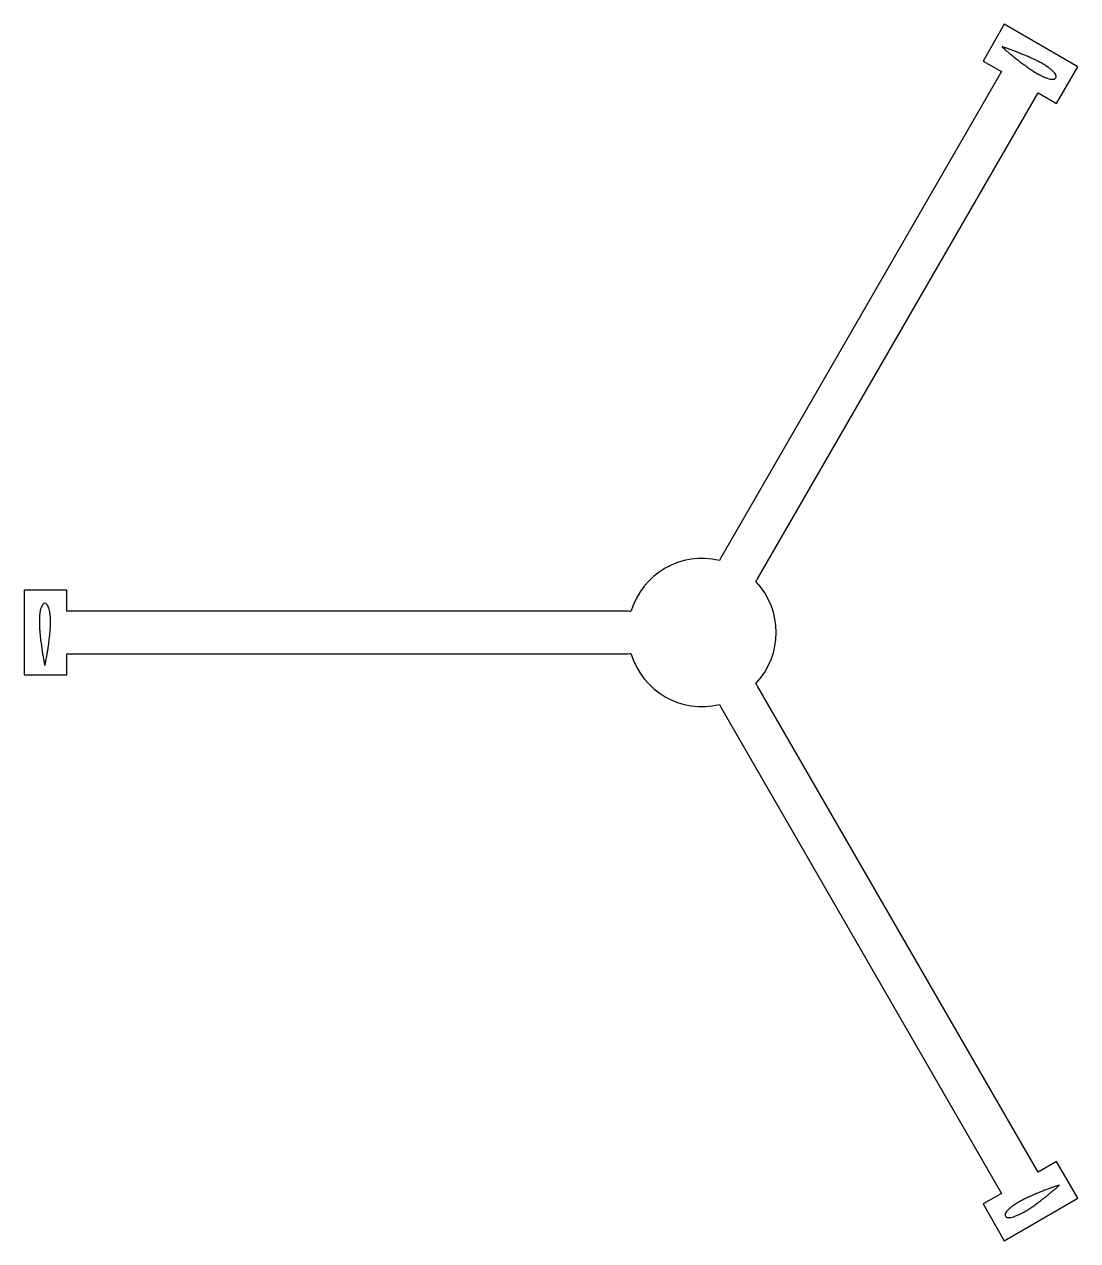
# Model space of a CAD drawing. Header units: millimetres. Extents: x -320 to 177, y -287 to 287.
import ezdxf

# ---------------------------------------------------------------- set-up
doc = ezdxf.new("R2010")
doc.units = ezdxf.units.MM

msp = doc.modelspace()

# ---------------------------------------------------------------- linework, layer by layer
at = {"color": 7, "linetype": 'Continuous', "lineweight": 25}
for p, q in [((142.68, 287.13), (132.68, 269.81)), ((177.32, 267.13), (142.68, 287.13)), ((141.34, 264.81), (8.84, 35.31)), ((132.68, 269.81), (141.34, 264.81)), ((167.32, 249.81), (177.32, 267.13)), ((26.16, 25.31), (158.66, 254.81)), ((158.66, 254.81), (167.32, 249.81)), ((-320, 20), (-320, -20)), ((-300, 20), (-320, 20)), ((-300, 10), (-300, 20)), ((-35, 10), (-300, 10)), ((-300, -10), (-35, -10)), ((-300, -20), (-300, -10)), ((-320, -20), (-300, -20)), ((158.66, -254.81), (26.16, -25.31)), ((8.84, -35.31), (141.34, -264.81)), ((167.32, -249.81), (158.66, -254.81)), ((177.32, -267.13), (167.32, -249.81)), ((141.34, -264.81), (132.68, -269.81)), ((132.68, -269.81), (142.68, -287.13)), ((142.68, -287.13), (177.32, -267.13))]:
    msp.add_line(p, q, dxfattribs=at)
for centre, radius, start, end in [((0, 0), 35, 76.42642, 163.57358), ((17.5, 30.31), 10, 150, 158.21321), ((17.5, 30.31), 10, 321.78679, 330), ((0, 0), 35, 316.42642, 43.57358), ((-35, 0), 10, 81.78679, 90), ((-35, 0), 10, 270, 278.21321), ((0, 0), 35, 196.42642, 283.57358), ((17.5, -30.31), 10, 30, 38.21321), ((17.5, -30.31), 10, 201.78679, 210)]:
    msp.add_arc(centre, radius, start, end, dxfattribs=at)
for points in [[(167.07, 261.82), (166.92, 261.57), (166.36, 261.21), (165.38, 261.15), (164.24, 261.29), (162.89, 261.67), (161.36, 262.27), (159.69, 263.07), (157.91, 264.06), (156.06, 265.2), (154.18, 266.46), (152.31, 267.79), (150.49, 269.14), (148.76, 270.48), (147.15, 271.77), (145.71, 272.96), (144.44, 274.01), (143.44, 274.9), (142.57, 275.58), (142.19, 276.1), (141.65, 276.3), (141.82, 276.6), (142.26, 276.23), (142.91, 276.16), (143.92, 275.74), (145.21, 275.34), (146.72, 274.68), (148.52, 274.15), (150.36, 273.21), (152.46, 272.56), (154.52, 271.61), (156.61, 270.67), (158.64, 269.67), (160.55, 268.64), (162.3, 267.59), (163.83, 266.54), (165.11, 265.52), (166.11, 264.54), (166.81, 263.62), (167.25, 262.75), (167.22, 262.08), (167.07, 261.82)], [(-310.28, 13.78), (-309.98, 13.78), (-309.39, 13.47), (-308.85, 12.65), (-308.41, 11.59), (-308.06, 10.23), (-307.81, 8.61), (-307.67, 6.76), (-307.63, 4.72), (-307.7, 2.55), (-307.85, 0.29), (-308.06, -1.99), (-308.33, -4.24), (-308.63, -6.41), (-308.93, -8.45), (-309.24, -10.29), (-309.52, -11.91), (-309.79, -13.23), (-309.94, -14.32), (-310.2, -14.91), (-310.11, -15.48), (-310.45, -15.48), (-310.36, -14.91), (-310.62, -14.32), (-310.76, -13.23), (-311.06, -11.91), (-311.23, -10.28), (-311.68, -8.46), (-311.79, -6.39), (-312.27, -4.25), (-312.48, -1.99), (-312.72, 0.29), (-312.86, 2.55), (-312.93, 4.72), (-312.89, 6.76), (-312.75, 8.61), (-312.5, 10.23), (-312.15, 11.59), (-311.71, 12.65), (-311.17, 13.47), (-310.58, 13.78), (-310.28, 13.78)], [(143.21, -275.6), (143.06, -275.34), (143.03, -274.67), (143.47, -273.8), (144.17, -272.88), (145.17, -271.9), (146.45, -270.88), (147.98, -269.83), (149.73, -268.78), (151.64, -267.75), (153.67, -266.75), (155.75, -265.8), (157.84, -264.9), (159.87, -264.07), (161.78, -263.32), (163.53, -262.67), (165.07, -262.1), (166.36, -261.67), (167.37, -261.26), (168.02, -261.19), (168.46, -260.82), (168.63, -261.12), (168.09, -261.32), (167.71, -261.84), (166.84, -262.51), (165.85, -263.43), (164.52, -264.4), (163.16, -265.7), (161.43, -266.82), (159.82, -268.31), (157.96, -269.63), (156.1, -270.97), (154.22, -272.22), (152.37, -273.36), (150.59, -274.35), (148.92, -275.15), (147.39, -275.75), (146.04, -276.13), (144.9, -276.27), (143.92, -276.21), (143.36, -275.86), (143.21, -275.6)]]:
    msp.add_open_spline(points, degree=3, knots=[0, 0, 0, 0, 0.014809, 0.029477, 0.048226, 0.07128, 0.098404, 0.129148, 0.162903, 0.19894, 0.23643, 0.274476, 0.312144, 0.348498, 0.382632, 0.413689, 0.440888, 0.463542, 0.481066, 0.493014, 0.499065, 0.500894, 0.506946, 0.518894, 0.536418, 0.559072, 0.586273, 0.617337, 0.651456, 0.687856, 0.725524, 0.76357, 0.80106, 0.837097, 0.870852, 0.901596, 0.92872, 0.951774, 0.970523, 0.985191, 1, 1, 1, 1], dxfattribs=at)

doc.saveas('drawing.dxf')
